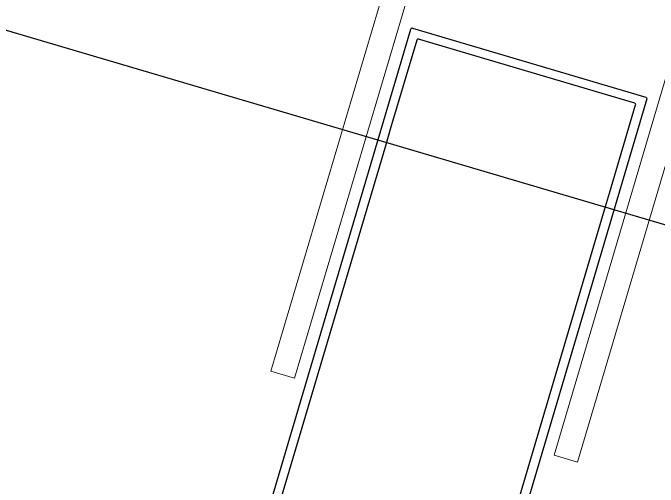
# Model space of a CAD drawing. Header units: millimetres. Extents: x 62878 to 70819, y -67946 to -61850.
# Drawn here: x 67325.89 to 67339.01, y -67104.83 to -67095.2 of the extents above; entities that cross this region are included whole.
import ezdxf

# ---------------------------------------------------------------- set-up
doc = ezdxf.new("R2010")
doc.units = ezdxf.units.MM
doc.layers.add('Dog_dos_yeni', color=63, linetype='Continuous', lineweight=5)
doc.layers.add('DOGRAMA', color=171, linetype='Continuous', lineweight=0)
doc.layers.add('ÇATI K', color=254, linetype='Continuous')

msp = doc.modelspace()

# ---------------------------------------------------------------- linework, layer by layer
at = {"layer": 'Dog_dos_yeni'}
msp.add_lwpolyline([(67328.946, -67091.4), (67345.246, -67096.228), (67345.104, -67096.708), (67340.07, -67095.216), (67337.371, -67104.325), (67336.892, -67104.183), (67339.59, -67095.074), (67334.317, -67093.512), (67331.619, -67102.621), (67331.139, -67102.479), (67333.837, -67093.37), (67328.804, -67091.879), (67328.946, -67091.4)], close=True, dxfattribs=at)
at = {"layer": 'DOGRAMA', "lineweight": -2, "ltscale": 0.5}
msp.add_lwpolyline([(67330.986, -67105.636), (67333.98, -67095.53, -0.414214), (67334.017, -67095.509), (67338.754, -67096.913, -0.414214), (67338.774, -67096.95), (67335.78, -67107.056, -0.414214)], format="xyb", dxfattribs=at)
msp.add_lwpolyline([(67337.92, -67099.2), (67338.019, -67098.864), (67338.55, -67097.071, 0.414214), (67338.53, -67097.034), (67334.139, -67095.733, 0.414214), (67334.101, -67095.753), (67333.57, -67097.546), (67333.471, -67097.882), (67331.329, -67105.111, 0.414214), (67331.35, -67105.149), (67335.741, -67106.45, 0.414214), (67335.778, -67106.429)], format="xyb", close=True, dxfattribs=at)
at = {"layer": 'ÇATI K', "color": 0}
msp.add_line((67513.159, -67150.8), (66761.639, -66929.276), dxfattribs=at)

doc.saveas('drawing.dxf')
